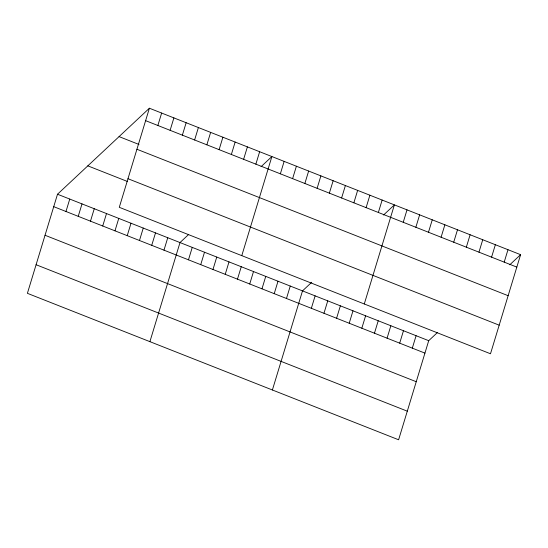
<?xml version="1.0" encoding="UTF-8"?>
<svg xmlns="http://www.w3.org/2000/svg" width="548" height="548" viewBox="0 0 548 548"><rect width="100%" height="100%" fill="white"/><g stroke="black" fill="none" stroke-linecap="round" stroke-linejoin="round"><path stroke-width="0.82" d="M149.392 108.223L119.286 207.315L490.494 353.768L520.6 254.676L149.392 108.223L57.506 194.232L27.4 293.324L398.608 439.777L428.714 340.685L437.379 332.574M65.979 211.501L69.754 199.068M78.227 216.33L82.008 203.897M90.482 221.166L94.256 208.733M102.729 225.995L106.504 213.562M114.977 230.831L118.758 218.399M157.865 125.492L161.639 113.059M127.232 235.661L131.006 223.228M170.113 130.321L173.894 117.889M139.48 240.497L143.254 228.064M182.368 135.157L186.142 122.725M151.728 245.326L155.509 232.893M194.615 139.987L198.39 127.554M163.975 250.162L167.757 237.729M206.863 144.823L210.644 132.39M149.899 341.657L180.004 242.559L188.67 234.455M219.118 149.652L222.892 137.219M188.478 259.827L192.252 247.395M231.366 154.488L235.14 142.055M200.726 264.657L204.507 252.231M243.613 159.317L247.395 146.885M212.98 269.493L216.755 257.06M255.861 164.153L259.642 151.721M225.228 274.329L229.002 261.896M241.784 255.642L271.89 156.55L261.06 166.688M237.476 279.158L241.257 266.725M280.364 173.819L284.138 161.386M249.73 283.994L253.505 271.561M292.611 178.648L296.393 166.215M261.978 288.823L265.753 276.391M304.866 183.484L308.64 171.051M274.226 293.66L278.007 281.227M317.114 188.313L320.888 175.881M286.474 298.489L290.255 286.056M329.362 193.149L333.143 180.717M272.397 389.984L302.503 290.892L311.709 282.275M341.61 197.979L345.391 185.546M311.346 308.305L315.127 295.872M353.864 202.815L357.639 190.382M323.971 313.285L327.745 300.852M366.112 207.644L369.893 195.211M336.588 318.258L340.37 305.825M378.36 212.48L382.141 200.047M349.213 323.238L352.987 310.805M364.283 303.976L394.389 204.884L383.559 215.015M361.831 328.218L365.612 315.785M403.232 222.289L407.013 209.857M374.455 333.198L378.23 320.765M415.857 227.269L419.631 214.837M387.073 338.178L390.854 325.745M428.474 232.249L432.256 219.816M399.698 343.158L403.472 330.725M441.099 237.229L444.873 224.796M412.315 348.138L416.096 335.705M453.717 242.209L457.498 229.776M466.341 247.189L470.115 234.756M478.959 252.169L482.74 239.736M491.583 257.149L495.358 244.716M504.201 262.129L507.982 249.696M509.77 264.807L520.6 254.676M145.617 120.656L516.826 267.109M119.074 136.61L138.98 144.46M136.925 149.255L508.133 295.701M127.972 178.716L499.18 325.17M87.831 165.852L127.643 181.559M57.506 194.232L428.714 340.685M53.731 206.665L424.94 353.118M45.039 235.263L416.247 381.716M36.086 264.725L407.294 411.178"/></g></svg>
